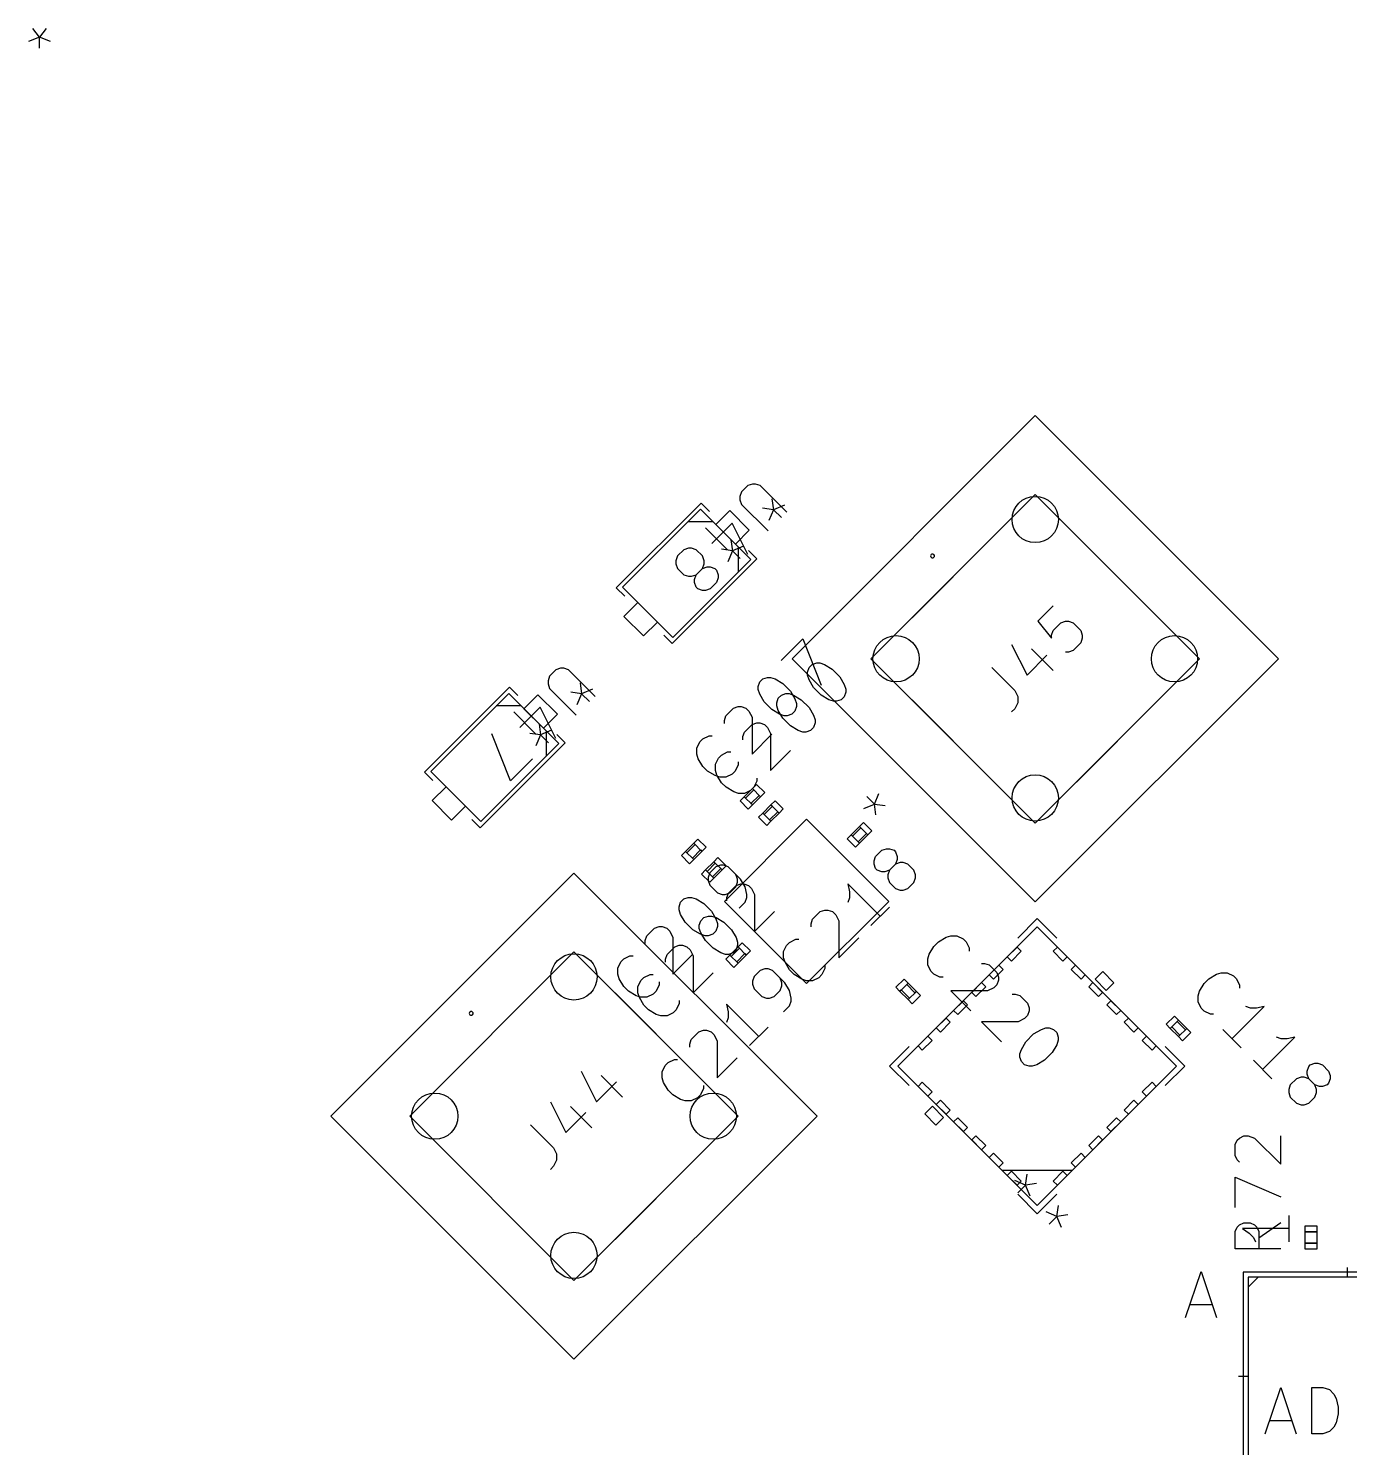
# Model space of a CAD drawing. Header units: millimetres. Extents: x -1 to 260, y -56 to 300.
# Drawn here: x 190.97 to 225.06, y 141.16 to 177.77 of the extents above; entities that cross this region are included whole.
import ezdxf

# ---------------------------------------------------------------- set-up
doc = ezdxf.new("R2010")
doc.units = ezdxf.units.MM
for name, color, linetype, true_color in [('Edge.Cuts', 254, 'CONTINUOUS', 0xd0d2cd), ('F.Fab', 9, 'CONTINUOUS', 0xafafaf), ('F.Silkscreen', 41, 'CONTINUOUS', 0xf2eda1)]:
    doc.layers.add(name, color=color, linetype=linetype, true_color=true_color)

msp = doc.modelspace()

# ---------------------------------------------------------------- linework, layer by layer
at = {"layer": 'Edge.Cuts'}
for centre in [(216.95, 165.102102), (213.357898, 161.51), (220.542102, 161.51), (216.95, 157.917898), (205.05, 153.302102), (201.457898, 149.71), (208.642102, 149.71), (205.05, 146.117898)]:
    msp.add_circle(centre, 0.5969, dxfattribs=at)
at = {"layer": 'F.Fab', "linetype": 'CONTINUOUS'}
for p, q in [((210.677963, 161.51), (216.95, 167.782037)), ((216.95, 167.782037), (223.222037, 161.51)), ((212.711602, 161.51), (216.95, 165.748398)), ((216.95, 165.748398), (221.188398, 161.51)), ((208.315291, 165.365617), (206.303714, 163.35404)), ((209.608448, 164.07246), (208.315291, 165.365617)), ((209.069633, 165.329696), (208.710423, 164.970486)), ((209.572527, 164.826802), (209.069633, 165.329696)), ((208.63858, 165.042328), (207.992002, 165.042328)), ((208.710423, 164.970486), (209.213317, 164.467592)), ((209.213317, 164.467592), (209.572527, 164.826802)), ((209.098386, 164.576625), (209.138584, 164.295244)), ((209.419965, 164.415836), (209.138584, 164.295244)), ((209.285159, 164.395749), (209.285159, 163.749171)), ((207.596871, 162.060883), (209.608448, 164.07246)), ((209.138584, 164.295244), (208.857202, 164.335441)), ((209.138584, 164.295244), (209.017992, 164.013863)), ((209.33957, 164.094257), (209.138584, 164.295244)), ((206.303714, 163.35404), (207.596871, 162.060883)), ((206.698845, 162.958908), (206.339635, 162.599698)), ((207.201739, 162.456014), (206.698845, 162.958908)), ((206.339635, 162.599698), (206.842529, 162.096804)), ((206.842529, 162.096804), (207.201739, 162.456014)), ((216.95, 155.237963), (210.677963, 161.51)), ((216.95, 157.271602), (212.711602, 161.51)), ((221.188398, 161.51), (216.95, 157.271602)), ((223.222037, 161.51), (216.95, 155.237963)), ((203.36465, 160.614976), (201.353073, 158.603399)), ((204.657807, 159.321819), (203.36465, 160.614976)), ((204.118992, 160.579055), (203.759782, 160.219845)), ((204.621886, 160.076161), (204.118992, 160.579055)), ((203.687939, 160.291687), (203.041361, 160.291687)), ((203.759782, 160.219845), (204.262676, 159.716951)), ((204.262676, 159.716951), (204.621886, 160.076161)), ((204.147745, 159.825984), (204.187943, 159.544603)), ((204.469324, 159.665195), (204.187943, 159.544603)), ((204.334518, 159.645108), (204.334518, 158.99853)), ((202.64623, 157.310242), (204.657807, 159.321819)), ((204.187943, 159.544603), (203.906561, 159.5848)), ((204.187943, 159.544603), (204.067351, 159.263222)), ((204.388929, 159.343616), (204.187943, 159.544603)), ((201.353073, 158.603399), (202.64623, 157.310242)), ((201.748204, 158.208267), (201.388994, 157.849057)), ((202.251098, 157.705373), (201.748204, 158.208267)), ((209.439177, 157.94925), (209.651309, 158.161382)), ((209.651309, 158.161382), (209.757375, 158.267448)), ((209.651309, 158.161382), (209.686664, 158.126027)), ((209.863441, 157.94925), (209.651309, 158.161382)), ((209.757375, 158.267448), (209.969507, 158.055316)), ((201.388994, 157.849057), (201.891888, 157.346163)), ((209.333111, 157.843184), (209.439177, 157.94925)), ((209.545243, 157.631052), (209.333111, 157.843184)), ((209.474532, 157.913895), (209.439177, 157.94925)), ((209.439177, 157.94925), (209.651309, 157.737118)), ((209.686664, 158.126027), (209.474532, 157.913895)), ((209.615954, 157.772473), (209.828086, 157.984605)), ((209.863441, 157.94925), (209.651309, 157.737118)), ((209.828086, 157.984605), (209.863441, 157.94925)), ((209.969507, 158.055316), (209.863441, 157.94925)), ((210.131565, 157.741638), (210.237631, 157.847704)), ((210.237631, 157.847704), (210.449763, 157.635572)), ((201.891888, 157.346163), (202.251098, 157.705373)), ((209.651309, 157.737118), (209.545243, 157.631052)), ((209.651309, 157.737118), (209.615954, 157.772473)), ((209.813367, 157.42344), (209.919433, 157.529506)), ((209.919433, 157.529506), (210.131565, 157.741638)), ((209.954788, 157.494151), (209.919433, 157.529506)), ((209.919433, 157.529506), (210.131565, 157.317374)), ((210.16692, 157.706283), (209.954788, 157.494151)), ((210.09621, 157.352729), (210.308342, 157.564861)), ((210.131565, 157.741638), (210.16692, 157.706283)), ((210.343697, 157.529506), (210.131565, 157.741638)), ((210.343697, 157.529506), (210.131565, 157.317374)), ((210.308342, 157.564861), (210.343697, 157.529506)), ((210.449763, 157.635572), (210.343697, 157.529506)), ((211.05, 157.37132), (208.92868, 155.25)), ((210.025499, 157.211308), (209.813367, 157.42344)), ((210.131565, 157.317374), (210.025499, 157.211308)), ((210.131565, 157.317374), (210.09621, 157.352729)), ((211.05, 157.37132), (213.17132, 155.25)), ((212.203474, 156.967209), (212.415606, 157.179341)), ((212.450961, 157.143986), (212.238829, 156.931854)), ((212.415606, 157.179341), (212.521672, 157.285407)), ((212.415606, 157.179341), (212.450961, 157.143986)), ((212.627738, 156.967209), (212.415606, 157.179341)), ((212.521672, 157.285407), (212.733804, 157.073275)), ((212.733804, 157.073275), (212.627738, 156.967209)), ((207.926686, 156.540878), (208.138818, 156.75301)), ((208.174173, 156.717655), (207.962041, 156.505523)), ((208.138818, 156.75301), (208.244884, 156.859076)), ((208.138818, 156.75301), (208.174173, 156.717655)), ((208.35095, 156.540878), (208.138818, 156.75301)), ((208.244884, 156.859076), (208.457016, 156.646944)), ((212.097408, 156.861143), (212.203474, 156.967209)), ((212.30954, 156.649011), (212.097408, 156.861143)), ((212.203474, 156.967209), (212.415606, 156.755077)), ((212.238829, 156.931854), (212.203474, 156.967209)), ((212.415606, 156.755077), (212.30954, 156.649011)), ((212.380251, 156.790432), (212.592383, 157.002564)), ((212.415606, 156.755077), (212.380251, 156.790432)), ((212.627738, 156.967209), (212.415606, 156.755077)), ((212.592383, 157.002564), (212.627738, 156.967209)), ((207.82062, 156.434812), (207.926686, 156.540878)), ((208.032752, 156.22268), (207.82062, 156.434812)), ((207.926686, 156.540878), (208.138818, 156.328746)), ((207.962041, 156.505523), (207.926686, 156.540878)), ((208.103463, 156.364101), (208.315595, 156.576233)), ((208.138818, 156.328746), (208.103463, 156.364101)), ((208.35095, 156.540878), (208.138818, 156.328746)), ((208.315595, 156.576233), (208.35095, 156.540878)), ((208.457016, 156.646944), (208.35095, 156.540878)), ((208.658562, 156.272753), (208.764628, 156.378819)), ((208.764628, 156.378819), (208.97676, 156.166687)), ((198.777963, 149.71), (205.05, 155.982037)), ((205.05, 155.982037), (211.322037, 149.71)), ((208.138818, 156.328746), (208.032752, 156.22268)), ((208.340364, 155.954555), (208.44643, 156.060621)), ((208.44643, 156.060621), (208.658562, 156.272753)), ((208.44643, 156.060621), (208.658562, 155.848489)), ((208.481785, 156.025266), (208.44643, 156.060621)), ((208.693917, 156.237398), (208.481785, 156.025266)), ((208.623207, 155.883844), (208.835339, 156.095976)), ((208.658562, 156.272753), (208.693917, 156.237398)), ((208.870694, 156.060621), (208.658562, 156.272753)), ((208.870694, 156.060621), (208.658562, 155.848489)), ((208.835339, 156.095976), (208.870694, 156.060621)), ((208.97676, 156.166687), (208.870694, 156.060621)), ((208.552496, 155.742423), (208.340364, 155.954555)), ((208.658562, 155.848489), (208.552496, 155.742423)), ((208.658562, 155.848489), (208.623207, 155.883844)), ((208.92868, 155.25), (211.05, 153.12868)), ((213.17132, 155.25), (211.05, 153.12868)), ((217, 154.592102), (213.407898, 151)), ((220.592102, 151), (217, 154.592102)), ((209.283293, 154.07916), (209.389359, 154.185226)), ((209.389359, 154.185226), (209.601491, 153.973094)), ((200.811602, 149.71), (205.05, 153.948398)), ((205.05, 153.948398), (209.288398, 149.71)), ((208.965095, 153.760962), (209.071161, 153.867028)), ((209.071161, 153.867028), (209.283293, 154.07916)), ((209.071161, 153.867028), (209.283293, 153.654896)), ((209.106516, 153.831673), (209.071161, 153.867028)), ((209.318648, 154.043805), (209.106516, 153.831673)), ((209.247938, 153.690251), (209.46007, 153.902383)), ((209.283293, 154.07916), (209.318648, 154.043805)), ((209.495425, 153.867028), (209.283293, 154.07916)), ((209.495425, 153.867028), (209.283293, 153.654896)), ((209.46007, 153.902383), (209.495425, 153.867028)), ((209.601491, 153.973094), (209.495425, 153.867028)), ((216.227698, 153.8198), (216.479145, 154.071248)), ((216.335461, 153.712037), (216.227698, 153.8198)), ((216.586908, 153.963485), (216.335461, 153.712037)), ((216.479145, 154.071248), (216.586908, 153.963485)), ((217.413092, 153.963485), (217.520855, 154.071248)), ((217.664539, 153.712037), (217.413092, 153.963485)), ((217.520855, 154.071248), (217.772302, 153.8198)), ((217.772302, 153.8198), (217.664539, 153.712037)), ((209.177227, 153.54883), (208.965095, 153.760962)), ((209.283293, 153.654896), (209.177227, 153.54883)), ((209.283293, 153.654896), (209.247938, 153.690251)), ((215.760725, 153.352827), (216.012172, 153.604274)), ((216.119935, 153.496511), (215.868488, 153.245064)), ((216.012172, 153.604274), (216.119935, 153.496511)), ((217.880065, 153.496511), (217.987828, 153.604274)), ((218.131512, 153.245064), (217.880065, 153.496511)), ((217.987828, 153.604274), (218.239275, 153.352827)), ((213.351802, 153.036066), (213.563934, 153.248198)), ((213.457868, 152.93), (213.351802, 153.036066)), ((213.67, 153.142132), (213.457868, 152.93)), ((213.563934, 153.248198), (213.67, 153.142132)), ((213.634645, 153.106777), (213.67, 153.142132)), ((213.846777, 152.894645), (213.634645, 153.106777)), ((213.67, 153.142132), (213.882132, 152.93)), ((215.311712, 152.903814), (215.563159, 153.155261)), ((215.670922, 153.047498), (215.419475, 152.796051)), ((215.563159, 153.155261), (215.670922, 153.047498)), ((215.868488, 153.245064), (215.760725, 153.352827)), ((218.239275, 153.352827), (218.131512, 153.245064)), ((218.329078, 153.047498), (218.436841, 153.155261)), ((218.580525, 152.796051), (218.329078, 153.047498)), ((218.436841, 153.155261), (218.688288, 152.903814)), ((213.457868, 152.93), (213.493223, 152.965355)), ((213.67, 152.717868), (213.457868, 152.93)), ((213.493223, 152.965355), (213.705355, 152.753223)), ((213.67, 152.717868), (213.882132, 152.93)), ((213.705355, 152.753223), (213.67, 152.717868)), ((213.776066, 152.611802), (213.67, 152.717868)), ((213.988198, 152.823934), (213.776066, 152.611802)), ((213.882132, 152.93), (213.846777, 152.894645)), ((213.882132, 152.93), (213.988198, 152.823934)), ((214.844739, 152.436841), (215.096186, 152.688288)), ((215.096186, 152.688288), (215.203949, 152.580525)), ((215.419475, 152.796051), (215.311712, 152.903814)), ((218.688288, 152.903814), (218.580525, 152.796051)), ((218.796051, 152.580525), (218.903814, 152.688288)), ((218.903814, 152.688288), (219.155261, 152.436841)), ((214.952502, 152.329078), (214.844739, 152.436841)), ((215.203949, 152.580525), (214.952502, 152.329078)), ((219.047498, 152.329078), (218.796051, 152.580525)), ((219.155261, 152.436841), (219.047498, 152.329078)), ((214.395726, 151.987828), (214.647173, 152.239275)), ((214.503489, 151.880065), (214.395726, 151.987828)), ((214.754936, 152.131512), (214.503489, 151.880065)), ((214.647173, 152.239275), (214.754936, 152.131512)), ((219.245064, 152.131512), (219.352827, 152.239275)), ((219.496511, 151.880065), (219.245064, 152.131512)), ((219.352827, 152.239275), (219.604274, 151.987828)), ((219.604274, 151.987828), (219.496511, 151.880065)), ((220.328073, 152.081247), (220.540205, 152.293379)), ((220.434139, 151.975181), (220.328073, 152.081247)), ((220.646271, 152.187313), (220.434139, 151.975181)), ((220.434139, 151.975181), (220.469494, 152.010536)), ((220.646271, 151.763049), (220.434139, 151.975181)), ((220.469494, 152.010536), (220.681626, 151.798404)), ((220.540205, 152.293379), (220.646271, 152.187313)), ((220.610916, 152.151958), (220.646271, 152.187313)), ((220.823048, 151.939826), (220.610916, 152.151958)), ((220.646271, 152.187313), (220.858403, 151.975181)), ((220.646271, 151.763049), (220.858403, 151.975181)), ((220.858403, 151.975181), (220.823048, 151.939826)), ((220.858403, 151.975181), (220.964469, 151.869115)), ((213.928752, 151.520855), (214.1802, 151.772302)), ((214.287963, 151.664539), (214.036515, 151.413092)), ((214.1802, 151.772302), (214.287963, 151.664539)), ((219.712037, 151.664539), (219.8198, 151.772302)), ((219.963485, 151.413092), (219.712037, 151.664539)), ((219.8198, 151.772302), (220.071248, 151.520855)), ((220.681626, 151.798404), (220.646271, 151.763049)), ((220.752337, 151.656983), (220.646271, 151.763049)), ((220.964469, 151.869115), (220.752337, 151.656983)), ((214.036515, 151.413092), (213.928752, 151.520855)), ((220.071248, 151.520855), (219.963485, 151.413092)), ((213.407898, 151), (217, 147.407898)), ((217, 147.407898), (220.592102, 151)), ((213.928752, 150.479145), (214.036515, 150.586908)), ((214.1802, 150.227698), (213.928752, 150.479145)), ((214.036515, 150.586908), (214.287963, 150.335461)), ((219.712037, 150.335461), (219.963485, 150.586908)), ((220.071248, 150.479145), (219.8198, 150.227698)), ((219.963485, 150.586908), (220.071248, 150.479145)), ((214.287963, 150.335461), (214.1802, 150.227698)), ((214.395726, 150.012172), (214.503489, 150.119935)), ((214.503489, 150.119935), (214.754936, 149.868488)), ((219.245064, 149.868488), (219.496511, 150.119935)), ((219.496511, 150.119935), (219.604274, 150.012172)), ((219.8198, 150.227698), (219.712037, 150.335461)), ((214.647173, 149.760725), (214.395726, 150.012172)), ((214.754936, 149.868488), (214.647173, 149.760725)), ((219.352827, 149.760725), (219.245064, 149.868488)), ((219.604274, 150.012172), (219.352827, 149.760725)), ((205.05, 143.437963), (198.777963, 149.71)), ((205.05, 145.471602), (200.811602, 149.71)), ((209.288398, 149.71), (205.05, 145.471602)), ((211.322037, 149.71), (205.05, 143.437963)), ((214.844739, 149.563159), (214.952502, 149.670922)), ((215.096186, 149.311712), (214.844739, 149.563159)), ((214.952502, 149.670922), (215.203949, 149.419475)), ((215.203949, 149.419475), (215.096186, 149.311712)), ((218.796051, 149.419475), (219.047498, 149.670922)), ((218.903814, 149.311712), (218.796051, 149.419475)), ((219.155261, 149.563159), (218.903814, 149.311712)), ((219.047498, 149.670922), (219.155261, 149.563159)), ((215.311712, 149.096186), (215.419475, 149.203949)), ((215.563159, 148.844739), (215.311712, 149.096186)), ((215.419475, 149.203949), (215.670922, 148.952502)), ((218.329078, 148.952502), (218.580525, 149.203949)), ((218.688288, 149.096186), (218.436841, 148.844739)), ((218.580525, 149.203949), (218.688288, 149.096186)), ((215.670922, 148.952502), (215.563159, 148.844739)), ((215.760725, 148.647173), (215.868488, 148.754936)), ((216.012172, 148.395726), (215.760725, 148.647173)), ((215.868488, 148.754936), (216.119935, 148.503489)), ((217.880065, 148.503489), (218.131512, 148.754936)), ((218.239275, 148.647173), (217.987828, 148.395726)), ((218.131512, 148.754936), (218.239275, 148.647173)), ((218.436841, 148.844739), (218.329078, 148.952502)), ((216.119935, 148.503489), (216.012172, 148.395726)), ((217.898026, 148.305923), (216.101974, 148.305923)), ((216.227698, 148.1802), (216.335461, 148.287963)), ((216.335461, 148.287963), (216.586908, 148.036515)), ((217.413092, 148.036515), (217.664539, 148.287963)), ((217.664539, 148.287963), (217.772302, 148.1802)), ((217.987828, 148.395726), (217.880065, 148.503489)), ((216.479145, 147.928752), (216.227698, 148.1802)), ((216.701929, 147.931643), (216.420548, 148.052235)), ((216.586908, 148.036515), (216.479145, 147.928752)), ((216.500942, 147.730657), (216.701929, 147.931643)), ((216.701929, 147.931643), (216.742126, 148.213025)), ((216.98331, 147.971841), (216.701929, 147.931643)), ((216.822521, 147.650262), (216.701929, 147.931643)), ((217.520855, 147.928752), (217.413092, 148.036515)), ((217.772302, 148.1802), (217.520855, 147.928752)), ((223.487738, 147.150692), (223.487738, 146.468521)), ((223.915, 146.73), (223.915, 146.88)), ((223.915, 146.88), (224.215, 146.88)), ((224.215, 146.88), (224.215, 146.73)), ((223.487738, 146.809607), (222.293938, 146.809607)), ((222.293938, 146.809607), (222.464481, 146.695911)), ((222.464481, 146.695911), (222.578176, 146.582216)), ((222.578176, 146.582216), (222.635024, 146.468521)), ((224.215, 146.73), (223.915, 146.73)), ((223.915, 146.28), (223.915, 146.43)), ((223.915, 146.43), (224.215, 146.43)), ((224.215, 146.28), (223.915, 146.28)), ((224.215, 146.43), (224.215, 146.28)), ((220.829826, 144.512261), (221.227759, 145.706061)), ((221.227759, 145.706061), (221.625692, 144.512261)), ((222.444, 145.556), (222.444, 138.444)), ((222.698, 145.556), (222.444, 145.302)), ((229.556, 145.556), (222.444, 145.556)), ((220.943521, 144.853347), (221.511997, 144.853347))]:
    msp.add_line(p, q, dxfattribs=at)
at = {"layer": 'F.Fab'}
for centre in [(216.95, 165.102102), (213.357898, 161.51), (220.542102, 161.51), (216.95, 157.917898), (205.05, 153.302102), (201.457898, 149.71), (208.642102, 149.71), (205.05, 146.117898)]:
    msp.add_circle(centre, 0.5969, dxfattribs=at)
at = {"layer": 'F.Silkscreen', "linetype": 'CONTINUOUS'}
for p, q in [((191.258288, 177.543376), (191.087745, 177.770767)), ((191.42883, 177.770767), (191.258288, 177.543376)), ((191.258288, 177.543376), (190.974049, 177.429681)), ((191.258288, 177.259138), (191.258288, 177.543376)), ((191.542526, 177.429681), (191.258288, 177.543376)), ((209.533829, 165.976348), (209.372423, 165.814943)), ((209.654882, 166.0167), (209.533829, 165.976348)), ((209.735585, 166.0167), (209.654882, 166.0167)), ((209.856639, 165.976348), (209.735585, 166.0167)), ((210.542611, 165.290377), (209.856639, 165.976348)), ((208.333252, 165.527262), (206.142069, 163.336079)), ((208.548778, 165.311736), (208.333252, 165.527262)), ((209.372423, 165.814943), (209.332072, 165.693889)), ((209.332072, 165.693889), (209.332072, 165.613187)), ((209.332072, 165.613187), (209.372423, 165.492133)), ((209.372423, 165.492133), (210.058395, 164.806161)), ((210.158056, 165.636295), (210.198254, 165.354914)), ((210.198254, 165.354914), (209.916872, 165.395111)), ((210.198254, 165.354914), (210.077662, 165.073533)), ((210.479635, 165.475506), (210.198254, 165.354914)), ((210.39924, 165.153927), (210.198254, 165.354914)), ((209.009262, 164.321946), (208.444344, 164.886864)), ((209.130316, 165.007918), (208.605749, 164.483351)), ((209.533829, 164.200892), (209.130316, 165.007918)), ((213.770141, 162.568539), (215.891461, 164.689859)), ((218.008539, 164.689859), (220.129859, 162.568539)), ((207.57891, 161.899238), (209.770093, 164.090421)), ((207.718021, 164.160541), (207.677669, 164.039487)), ((207.677669, 164.039487), (207.677669, 163.958784)), ((207.879426, 164.321946), (207.718021, 164.160541)), ((208.00048, 164.362297), (207.879426, 164.321946)), ((208.081182, 164.362297), (208.00048, 164.362297)), ((208.202236, 164.321946), (208.081182, 164.362297)), ((208.363641, 164.160541), (208.202236, 164.321946)), ((208.403993, 164.039487), (208.363641, 164.160541)), ((208.403993, 163.958784), (208.403993, 164.039487)), ((209.770093, 164.090421), (209.554567, 164.305947)), ((207.677669, 163.958784), (207.718021, 163.83773)), ((207.718021, 163.83773), (207.879426, 163.676325)), ((207.879426, 163.676325), (208.00048, 163.635974)), ((208.081182, 163.635974), (208.202236, 163.676325)), ((208.161885, 163.555271), (208.202236, 163.676325)), ((208.202236, 163.676325), (208.363641, 163.83773)), ((208.363641, 163.83773), (208.403993, 163.958784)), ((208.363641, 163.83773), (208.484695, 163.878082)), ((208.484695, 163.878082), (208.565398, 163.878082)), ((208.565398, 163.878082), (208.686452, 163.83773)), ((208.686452, 163.83773), (208.726803, 163.797379)), ((208.726803, 163.797379), (208.767154, 163.676325)), ((208.767154, 163.676325), (208.767154, 163.595623)), ((206.142069, 163.336079), (206.357595, 163.120553)), ((208.00048, 163.635974), (208.081182, 163.635974)), ((208.161885, 163.474569), (208.161885, 163.555271)), ((208.202236, 163.353515), (208.161885, 163.474569)), ((208.242587, 163.313164), (208.202236, 163.353515)), ((208.363641, 163.272812), (208.242587, 163.313164)), ((208.565398, 163.313164), (208.444344, 163.272812)), ((208.726803, 163.474569), (208.565398, 163.313164)), ((208.767154, 163.595623), (208.726803, 163.474569)), ((208.444344, 163.272812), (208.363641, 163.272812)), ((217.410661, 162.871662), (217.014504, 162.475505)), ((217.014504, 162.475505), (217.371046, 162.039731)), ((217.371046, 162.118963), (217.410661, 162.23781)), ((217.410661, 162.23781), (217.60874, 162.435889)), ((217.60874, 162.435889), (217.727587, 162.475505)), ((217.727587, 162.475505), (217.806819, 162.475505)), ((217.806819, 162.475505), (217.925666, 162.435889)), ((217.925666, 162.435889), (218.123745, 162.23781)), ((218.123745, 162.23781), (218.163361, 162.118963)), ((207.363384, 162.114764), (207.57891, 161.899238)), ((210.394994, 161.465321), (210.949615, 162.019942)), ((210.949615, 162.019942), (211.425004, 160.831469)), ((216.341036, 161.881268), (216.737193, 161.088953)), ((217.371046, 162.039731), (217.371046, 162.118963)), ((218.123745, 161.920884), (217.925666, 161.722805)), ((218.163361, 162.039731), (218.123745, 161.920884)), ((218.163361, 162.118963), (218.163361, 162.039731)), ((216.737193, 161.088953), (217.252198, 161.603958)), ((216.856041, 161.762421), (217.410661, 161.2078)), ((217.806819, 161.68319), (217.727587, 161.68319)), ((217.925666, 161.722805), (217.806819, 161.68319)), ((204.583188, 161.225709), (204.421782, 161.064304)), ((204.704241, 161.266061), (204.583188, 161.225709)), ((204.784944, 161.266061), (204.704241, 161.266061)), ((204.905998, 161.225709), (204.784944, 161.266061)), ((205.59197, 160.539738), (204.905998, 161.225709)), ((211.073329, 161.164424), (211.112944, 161.283272)), ((211.073329, 161.085193), (211.073329, 161.164424)), ((211.112944, 161.283272), (211.192176, 161.362503)), ((211.192176, 161.362503), (211.311023, 161.402119)), ((211.311023, 161.402119), (211.390255, 161.402119)), ((211.390255, 161.402119), (211.509102, 161.362503)), ((211.509102, 161.362503), (211.707181, 161.243656)), ((211.707181, 161.243656), (211.90526, 161.045577)), ((215.826031, 161.287032), (216.420268, 160.692796)), ((203.382611, 160.776621), (201.191428, 158.585438)), ((203.598137, 160.561095), (203.382611, 160.776621)), ((204.421782, 161.064304), (204.381431, 160.94325)), ((204.381431, 160.94325), (204.381431, 160.862548)), ((204.381431, 160.862548), (204.421782, 160.741494)), ((204.421782, 160.741494), (205.107754, 160.055522)), ((205.207415, 160.885654), (205.247613, 160.604273)), ((205.528994, 160.724865), (205.247613, 160.604273)), ((209.800757, 160.791853), (209.840373, 160.9107)), ((209.800757, 160.712622), (209.800757, 160.791853)), ((209.840373, 160.9107), (209.919605, 160.989932)), ((209.919605, 160.989932), (210.038452, 161.029548)), ((210.038452, 161.029548), (210.117684, 161.029548)), ((210.117684, 161.029548), (210.236531, 160.989932)), ((210.236531, 160.989932), (210.43461, 160.871085)), ((210.43461, 160.871085), (210.632688, 160.673006)), ((211.112944, 160.966346), (211.073329, 161.085193)), ((211.231792, 160.768267), (211.112944, 160.966346)), ((211.429871, 160.570188), (211.231792, 160.768267)), ((211.90526, 161.045577), (212.024107, 160.847498)), ((212.024107, 160.847498), (212.063723, 160.728651)), ((212.063723, 160.728651), (212.063723, 160.64942)), ((205.247613, 160.604273), (204.966231, 160.64447)), ((205.247613, 160.604273), (205.127021, 160.322892)), ((205.448599, 160.403286), (205.247613, 160.604273)), ((209.840373, 160.593774), (209.800757, 160.712622)), ((209.95922, 160.395696), (209.840373, 160.593774)), ((210.157299, 160.197617), (209.95922, 160.395696)), ((210.281013, 160.372109), (210.320629, 160.490956)), ((210.281013, 160.292878), (210.281013, 160.372109)), ((210.320629, 160.490956), (210.399861, 160.570188)), ((210.399861, 160.570188), (210.518708, 160.609804)), ((210.518708, 160.609804), (210.59794, 160.609804)), ((210.59794, 160.609804), (210.716787, 160.570188)), ((210.632688, 160.673006), (210.751536, 160.474927)), ((210.716787, 160.570188), (210.914866, 160.451341)), ((210.751536, 160.474927), (210.791151, 160.35608)), ((210.791151, 160.35608), (210.791151, 160.276848)), ((210.914866, 160.451341), (211.112944, 160.253262)), ((211.627949, 160.451341), (211.429871, 160.570188)), ((211.746797, 160.411725), (211.627949, 160.451341)), ((211.826028, 160.411725), (211.746797, 160.411725)), ((211.944875, 160.451341), (211.826028, 160.411725)), ((212.024107, 160.530572), (211.944875, 160.451341)), ((212.063723, 160.64942), (212.024107, 160.530572)), ((213.770141, 160.451461), (215.88934, 158.328019)), ((216.420268, 160.692796), (216.499499, 160.534333)), ((216.499499, 160.37587), (216.420268, 160.217407)), ((216.499499, 160.534333), (216.499499, 160.37587)), ((218.01066, 158.328019), (220.129859, 160.451461)), ((204.058621, 159.571307), (203.493703, 160.136225)), ((204.179675, 160.257279), (203.655108, 159.732712)), ((204.583188, 159.450253), (204.179675, 160.257279)), ((208.929211, 159.920306), (208.968826, 160.039154)), ((208.968826, 160.039154), (209.166905, 160.237232)), ((209.166905, 160.237232), (209.285752, 160.276848)), ((209.285752, 160.276848), (209.364984, 160.276848)), ((209.364984, 160.276848), (209.483831, 160.237232)), ((209.483831, 160.237232), (209.563063, 160.158001)), ((209.563063, 160.158001), (209.642294, 159.999538)), ((209.642294, 159.999538), (209.642294, 159.04876)), ((210.355378, 160.07877), (210.157299, 160.197617)), ((210.320629, 160.17403), (210.281013, 160.292878)), ((210.439476, 159.975952), (210.320629, 160.17403)), ((210.474225, 160.039154), (210.355378, 160.07877)), ((210.553457, 160.039154), (210.474225, 160.039154)), ((210.672304, 160.07877), (210.553457, 160.039154)), ((210.751536, 160.158001), (210.672304, 160.07877)), ((210.791151, 160.276848), (210.751536, 160.158001)), ((211.112944, 160.253262), (211.231792, 160.055183)), ((211.231792, 160.055183), (211.271407, 159.936336)), ((216.420268, 160.217407), (216.341036, 160.138175)), ((208.929211, 159.841075), (208.929211, 159.920306)), ((209.449082, 159.61941), (209.647161, 159.817488)), ((209.647161, 159.817488), (209.766008, 159.857104)), ((209.766008, 159.857104), (209.84524, 159.857104)), ((209.84524, 159.857104), (209.964087, 159.817488)), ((209.964087, 159.817488), (210.043319, 159.738257)), ((210.043319, 159.738257), (210.12255, 159.579794)), ((210.637555, 159.777873), (210.439476, 159.975952)), ((210.835634, 159.659026), (210.637555, 159.777873)), ((210.954481, 159.61941), (210.835634, 159.659026)), ((211.15256, 159.659026), (211.033713, 159.61941)), ((211.231792, 159.738257), (211.15256, 159.659026)), ((211.271407, 159.857104), (211.231792, 159.738257)), ((211.271407, 159.936336), (211.271407, 159.857104)), ((202.628269, 157.148597), (204.819452, 159.33978)), ((203.413, 158.360768), (202.928785, 159.571307)), ((204.819452, 159.33978), (204.603926, 159.555306)), ((208.216127, 159.207223), (208.295359, 159.365686)), ((208.295359, 159.365686), (208.37459, 159.444917)), ((208.37459, 159.444917), (208.533053, 159.524149)), ((208.533053, 159.524149), (208.612285, 159.524149)), ((209.409467, 159.500562), (209.449082, 159.61941)), ((209.409467, 159.421331), (209.409467, 159.500562)), ((209.642294, 159.04876), (210.157299, 159.563765)), ((210.12255, 159.579794), (210.12255, 158.629016)), ((211.033713, 159.61941), (210.954481, 159.61941)), ((203.977918, 158.925686), (203.413, 158.360768)), ((208.216127, 159.04876), (208.216127, 159.207223)), ((208.255743, 158.929912), (208.216127, 159.04876)), ((208.37459, 158.731834), (208.255743, 158.929912)), ((208.696383, 158.787479), (208.775615, 158.945942)), ((208.775615, 158.945942), (208.854846, 159.025173)), ((208.854846, 159.025173), (209.013309, 159.104405)), ((209.013309, 159.104405), (209.092541, 159.104405)), ((210.12255, 158.629016), (210.637555, 159.144021)), ((201.191428, 158.585438), (201.406954, 158.369912)), ((208.493437, 158.612986), (208.37459, 158.731834)), ((208.691516, 158.494139), (208.493437, 158.612986)), ((208.696383, 158.629016), (208.696383, 158.787479)), ((208.735999, 158.510168), (208.696383, 158.629016)), ((209.127289, 158.533755), (208.968826, 158.454523)), ((209.206521, 158.612986), (209.127289, 158.533755)), ((209.285752, 158.771449), (209.206521, 158.612986)), ((209.285752, 158.850681), (209.285752, 158.771449)), ((208.810363, 158.454523), (208.691516, 158.494139)), ((208.854846, 158.31209), (208.735999, 158.510168)), ((208.968826, 158.454523), (208.810363, 158.454523)), ((208.973693, 158.193242), (208.854846, 158.31209)), ((209.171772, 158.074395), (208.973693, 158.193242)), ((209.686777, 158.193242), (209.607545, 158.114011)), ((209.766008, 158.351705), (209.686777, 158.193242)), ((209.766008, 158.430937), (209.766008, 158.351705)), ((209.290619, 158.034779), (209.171772, 158.074395)), ((209.449082, 158.034779), (209.290619, 158.034779)), ((209.607545, 158.114011), (209.449082, 158.034779)), ((212.602291, 157.957244), (212.799002, 157.760533)), ((212.799002, 157.760533), (212.917028, 158.035928)), ((212.523607, 157.642507), (212.799002, 157.760533)), ((212.838344, 157.485139), (212.799002, 157.760533)), ((212.799002, 157.760533), (213.074396, 157.721191)), ((202.412743, 157.364123), (202.628269, 157.148597)), ((212.791324, 156.293311), (212.83094, 156.412158)), ((212.83094, 156.412158), (212.989403, 156.570621)), ((212.989403, 156.570621), (213.10825, 156.610237)), ((213.10825, 156.610237), (213.187482, 156.610237)), ((213.187482, 156.610237), (213.306329, 156.570621)), ((213.306329, 156.570621), (213.345945, 156.531005)), ((213.345945, 156.531005), (213.385561, 156.412158)), ((213.385561, 156.332926), (213.345945, 156.214079)), ((213.385561, 156.412158), (213.385561, 156.332926)), ((208.55415, 155.985827), (208.514534, 155.86698)), ((208.712613, 156.14429), (208.55415, 155.985827)), ((208.83146, 156.183906), (208.712613, 156.14429)), ((208.910692, 156.183906), (208.83146, 156.183906)), ((209.029539, 156.14429), (208.910692, 156.183906)), ((209.346465, 155.827364), (209.029539, 156.14429)), ((212.791324, 156.214079), (212.791324, 156.293311)), ((212.83094, 156.095232), (212.791324, 156.214079)), ((212.870556, 156.055616), (212.83094, 156.095232)), ((212.989403, 156.016), (212.870556, 156.055616)), ((213.068635, 156.016), (212.989403, 156.016)), ((213.187482, 156.055616), (213.068635, 156.016)), ((213.187482, 156.055616), (213.147866, 155.936769)), ((213.345945, 156.214079), (213.187482, 156.055616)), ((213.464792, 156.253695), (213.345945, 156.214079)), ((213.544024, 156.253695), (213.464792, 156.253695)), ((213.662871, 156.214079), (213.544024, 156.253695)), ((213.821334, 156.055616), (213.662871, 156.214079)), ((213.86095, 155.936769), (213.821334, 156.055616)), ((208.514534, 155.86698), (208.514534, 155.787748)), ((208.514534, 155.787748), (208.55415, 155.668901)), ((208.55415, 155.668901), (208.752229, 155.470822)), ((209.034278, 155.465954), (209.232357, 155.664033)), ((209.069155, 155.470822), (209.227618, 155.629285)), ((209.267234, 155.827364), (209.227618, 155.946211)), ((209.227618, 155.629285), (209.267234, 155.748132)), ((209.232357, 155.664033), (209.351204, 155.703649)), ((209.267234, 155.748132), (209.267234, 155.827364)), ((209.465312, 155.629285), (209.346465, 155.827364)), ((209.351204, 155.703649), (209.430436, 155.703649)), ((209.430436, 155.703649), (209.549283, 155.664033)), ((209.504928, 155.431206), (209.465312, 155.629285)), ((209.549283, 155.664033), (209.628515, 155.584801)), ((212.949787, 154.867143), (212.117856, 155.699074)), ((212.117856, 155.699074), (212.157472, 155.500995)), ((213.147866, 155.936769), (213.147866, 155.857537)), ((213.147866, 155.857537), (213.187482, 155.73869)), ((213.187482, 155.73869), (213.345945, 155.580227)), ((213.662871, 155.580227), (213.821334, 155.73869)), ((213.821334, 155.73869), (213.86095, 155.857537)), ((213.86095, 155.857537), (213.86095, 155.936769)), ((207.761835, 155.11428), (207.80145, 155.233127)), ((207.80145, 155.233127), (207.880682, 155.312359)), ((207.880682, 155.312359), (207.999529, 155.351975)), ((207.999529, 155.351975), (208.078761, 155.351975)), ((208.078761, 155.351975), (208.197608, 155.312359)), ((208.197608, 155.312359), (208.395687, 155.193512)), ((208.752229, 155.470822), (208.871076, 155.431206)), ((208.871076, 155.431206), (208.950308, 155.431206)), ((208.950308, 155.431206), (209.069155, 155.470822)), ((208.994662, 155.347107), (209.034278, 155.465954)), ((208.994662, 155.267875), (208.994662, 155.347107)), ((209.306849, 155.074665), (209.465312, 155.233128)), ((209.465312, 155.233128), (209.504928, 155.351975)), ((209.504928, 155.351975), (209.504928, 155.431206)), ((209.628515, 155.584801), (209.707746, 155.426338)), ((209.707746, 155.426338), (209.707746, 154.47556)), ((212.157472, 155.342532), (212.117856, 155.223685)), ((212.157472, 155.500995), (212.157472, 155.342532)), ((213.345945, 155.580227), (213.464792, 155.540611)), ((213.464792, 155.540611), (213.544024, 155.540611)), ((213.544024, 155.540611), (213.662871, 155.580227)), ((207.761835, 155.035049), (207.761835, 155.11428)), ((207.80145, 154.916201), (207.761835, 155.035049)), ((207.920298, 154.718123), (207.80145, 154.916201)), ((208.395687, 155.193512), (208.593766, 154.995433)), ((208.400426, 154.832102), (208.519273, 154.871718)), ((208.519273, 154.871718), (208.598505, 154.871718)), ((208.593766, 154.995433), (208.712613, 154.797354)), ((208.598505, 154.871718), (208.717352, 154.832102)), ((209.707746, 154.47556), (210.222751, 154.990565)), ((211.206694, 154.787912), (211.404772, 154.98599)), ((211.404772, 154.98599), (211.52362, 155.025606)), ((211.52362, 155.025606), (211.602851, 155.025606)), ((211.602851, 155.025606), (211.721699, 154.98599)), ((211.721699, 154.98599), (211.80093, 154.906759)), ((211.80093, 154.906759), (211.880162, 154.748296)), ((213.187482, 155.104838), (212.712093, 154.629449)), ((206.929904, 154.361581), (207.127982, 154.559659)), ((207.127982, 154.559659), (207.24683, 154.599275)), ((207.24683, 154.599275), (207.326061, 154.599275)), ((207.326061, 154.599275), (207.444909, 154.559659)), ((207.444909, 154.559659), (207.52414, 154.480428)), ((208.118377, 154.520044), (207.920298, 154.718123)), ((208.316455, 154.401197), (208.118377, 154.520044)), ((208.281579, 154.634023), (208.321194, 154.75287)), ((208.281579, 154.554792), (208.281579, 154.634023)), ((208.321194, 154.435944), (208.281579, 154.554792)), ((208.321194, 154.75287), (208.400426, 154.832102)), ((208.712613, 154.797354), (208.752229, 154.678507)), ((208.752229, 154.599275), (208.712613, 154.480428)), ((208.717352, 154.832102), (208.915431, 154.713255)), ((208.752229, 154.678507), (208.752229, 154.599275)), ((208.915431, 154.713255), (209.11351, 154.515176)), ((209.11351, 154.515176), (209.232357, 154.317097)), ((211.167078, 154.669064), (211.206694, 154.787912)), ((211.167078, 154.589833), (211.167078, 154.669064)), ((211.880162, 154.748296), (211.880162, 153.797518)), ((217, 154.807629), (216.497106, 154.304734)), ((217.502894, 154.304734), (217, 154.807629)), ((206.890288, 154.242733), (206.929904, 154.361581)), ((206.890288, 154.163502), (206.890288, 154.242733)), ((207.52414, 154.480428), (207.603372, 154.321965)), ((207.603372, 154.321965), (207.603372, 153.371187)), ((208.435303, 154.361581), (208.316455, 154.401197)), ((208.440042, 154.237866), (208.321194, 154.435944)), ((208.514534, 154.361581), (208.435303, 154.361581)), ((208.638121, 154.039787), (208.440042, 154.237866)), ((208.633381, 154.401197), (208.514534, 154.361581)), ((208.712613, 154.480428), (208.633381, 154.401197)), ((209.232357, 154.317097), (209.271973, 154.19825)), ((209.271973, 154.19825), (209.271973, 154.119018)), ((210.533226, 154.114444), (210.612457, 154.193675)), ((210.612457, 154.193675), (210.77092, 154.272907)), ((210.77092, 154.272907), (210.850152, 154.272907)), ((211.880162, 153.797518), (212.395166, 154.312523)), ((214.333736, 154.087873), (214.452584, 154.20672)), ((214.452584, 154.20672), (214.650662, 154.325567)), ((214.650662, 154.325567), (214.76951, 154.365183)), ((214.76951, 154.365183), (214.927973, 154.365183)), ((214.927973, 154.365183), (215.086436, 154.285951)), ((215.086436, 154.285951), (215.165667, 154.20672)), ((215.165667, 154.20672), (215.244899, 154.048257)), ((206.256436, 153.688113), (206.335667, 153.767344)), ((206.335667, 153.767344), (206.49413, 153.846576)), ((206.49413, 153.846576), (206.573362, 153.846576)), ((207.410032, 153.762476), (207.449648, 153.881324)), ((207.449648, 153.881324), (207.647726, 154.079402)), ((207.603372, 153.371187), (208.118376, 153.886192)), ((207.647726, 154.079402), (207.766574, 154.119018)), ((207.766574, 154.119018), (207.845805, 154.119018)), ((207.845805, 154.119018), (207.964653, 154.079402)), ((207.964653, 154.079402), (208.043884, 154.000171)), ((208.043884, 154.000171), (208.123116, 153.841708)), ((208.123116, 153.841708), (208.123116, 152.89093)), ((208.836199, 153.92094), (208.638121, 154.039787)), ((208.955047, 153.881324), (208.836199, 153.92094)), ((209.034278, 153.881324), (208.955047, 153.881324)), ((209.153125, 153.92094), (209.034278, 153.881324)), ((209.232357, 154.000171), (209.153125, 153.92094)), ((209.271973, 154.119018), (209.232357, 154.000171)), ((210.453994, 153.955981), (210.533226, 154.114444)), ((210.453994, 153.797518), (210.453994, 153.955981)), ((210.49361, 153.67867), (210.453994, 153.797518)), ((214.175273, 153.770947), (214.214889, 153.889794)), ((214.175273, 153.612484), (214.175273, 153.770947)), ((214.214889, 153.889794), (214.333736, 154.087873)), ((215.244899, 154.048257), (215.244899, 153.969025)), ((206.177204, 153.52965), (206.256436, 153.688113)), ((206.177204, 153.371187), (206.177204, 153.52965)), ((207.410032, 153.683245), (207.410032, 153.762476)), ((208.123116, 152.89093), (208.63812, 153.405935)), ((209.85709, 153.47044), (209.698627, 153.311977)), ((209.975937, 153.510056), (209.85709, 153.47044)), ((210.055169, 153.510056), (209.975937, 153.510056)), ((210.174016, 153.47044), (210.055169, 153.510056)), ((210.490942, 153.153514), (210.174016, 153.47044)), ((210.612457, 153.480592), (210.49361, 153.67867)), ((210.731305, 153.361744), (210.612457, 153.480592)), ((211.52362, 153.520207), (211.444388, 153.361744)), ((211.52362, 153.599439), (211.52362, 153.520207)), ((214.254505, 153.454021), (214.175273, 153.612484)), ((214.333736, 153.374789), (214.254505, 153.454021)), ((215.561825, 153.652099), (215.641056, 153.652099)), ((215.641056, 153.652099), (215.759904, 153.612484)), ((215.759904, 153.612484), (215.957982, 153.414405)), ((215.957982, 153.414405), (215.997598, 153.295558)), ((218.494399, 153.241387), (218.691965, 153.438953)), ((218.691965, 153.438953), (218.979333, 153.151585)), ((221.626933, 153.370746), (221.745781, 153.410362)), ((221.745781, 153.410362), (221.904244, 153.410362)), ((221.904244, 153.410362), (222.062707, 153.33113)), ((206.21682, 153.252339), (206.177204, 153.371187)), ((206.335667, 153.054261), (206.21682, 153.252339)), ((206.454515, 152.935413), (206.335667, 153.054261)), ((206.696948, 153.049393), (206.77618, 153.207856)), ((206.696948, 152.89093), (206.696948, 153.049393)), ((206.77618, 153.207856), (206.855411, 153.287087)), ((206.855411, 153.287087), (207.013874, 153.366319)), ((207.013874, 153.366319), (207.093106, 153.366319)), ((207.24683, 153.093876), (207.167598, 152.935413)), ((207.24683, 153.173108), (207.24683, 153.093876)), ((209.698627, 153.311977), (209.659011, 153.19313)), ((209.659011, 153.19313), (209.659011, 153.113898)), ((209.659011, 153.113898), (209.698627, 152.995051)), ((210.411711, 153.153514), (210.372095, 153.272361)), ((210.372095, 152.955435), (210.411711, 153.074282)), ((210.411711, 153.074282), (210.411711, 153.153514)), ((210.609789, 152.955435), (210.490942, 153.153514)), ((210.929383, 153.242897), (210.731305, 153.361744)), ((211.048231, 153.203281), (210.929383, 153.242897)), ((211.206694, 153.203281), (211.048231, 153.203281)), ((211.365157, 153.282513), (211.206694, 153.203281)), ((211.444388, 153.361744), (211.365157, 153.282513)), ((214.492199, 153.295558), (214.333736, 153.374789)), ((214.571431, 153.295558), (214.492199, 153.295558)), ((215.957982, 153.097479), (215.878751, 153.018247)), ((215.997598, 153.216326), (215.957982, 153.097479)), ((215.997598, 153.295558), (215.997598, 153.216326)), ((218.781768, 152.954019), (218.494399, 153.241387)), ((218.979333, 153.151585), (218.781768, 152.954019)), ((221.19116, 152.934973), (221.310007, 153.133052)), ((221.310007, 153.133052), (221.428855, 153.251899)), ((221.428855, 153.251899), (221.626933, 153.370746)), ((222.062707, 153.33113), (222.141938, 153.251899)), ((222.141938, 153.251899), (222.22117, 153.093436)), ((222.22117, 153.093436), (222.22117, 153.014204)), ((201.870141, 150.768539), (203.991461, 152.889859)), ((206.108539, 152.889859), (208.229859, 150.768539)), ((206.652593, 152.816566), (206.454515, 152.935413)), ((206.771441, 152.77695), (206.652593, 152.816566)), ((206.736564, 152.772082), (206.696948, 152.89093)), ((206.855411, 152.574004), (206.736564, 152.772082)), ((206.929904, 152.77695), (206.771441, 152.77695)), ((207.088367, 152.856182), (206.929904, 152.77695)), ((207.167598, 152.935413), (207.088367, 152.856182)), ((207.766574, 152.692851), (207.766574, 152.613619)), ((209.698627, 152.995051), (209.896706, 152.796972)), ((209.896706, 152.796972), (210.015553, 152.757356)), ((210.015553, 152.757356), (210.094785, 152.757356)), ((210.094785, 152.757356), (210.213632, 152.796972)), ((210.213632, 152.796972), (210.372095, 152.955435)), ((210.649405, 152.757356), (210.609789, 152.955435)), ((210.609789, 152.559278), (210.649405, 152.678125)), ((210.649405, 152.678125), (210.649405, 152.757356)), ((215.720288, 152.939016), (214.76951, 152.939016)), ((214.76951, 152.939016), (215.284515, 152.424011)), ((215.878751, 153.018247), (215.720288, 152.939016)), ((216.35414, 152.859784), (216.433372, 152.859784)), ((216.433372, 152.859784), (216.552219, 152.820168)), ((216.552219, 152.820168), (216.750298, 152.62209)), ((221.151544, 152.816126), (221.19116, 152.934973)), ((221.151544, 152.657663), (221.151544, 152.816126)), ((206.974259, 152.455156), (206.855411, 152.574004)), ((207.172337, 152.336309), (206.974259, 152.455156)), ((207.291185, 152.296693), (207.172337, 152.336309)), ((207.608111, 152.375925), (207.449648, 152.296693)), ((207.687342, 152.455156), (207.608111, 152.375925)), ((207.766574, 152.613619), (207.687342, 152.455156)), ((209.817474, 151.766962), (208.985543, 152.598893)), ((208.985543, 152.598893), (209.025159, 152.400814)), ((209.025159, 152.400814), (209.025159, 152.242351)), ((210.451326, 152.400815), (210.609789, 152.559278)), ((216.750298, 152.305163), (216.671066, 152.225932)), ((216.750298, 152.62209), (216.789914, 152.503242)), ((216.789914, 152.424011), (216.750298, 152.305163)), ((216.789914, 152.503242), (216.789914, 152.424011)), ((221.230776, 152.4992), (221.151544, 152.657663)), ((221.310007, 152.419968), (221.230776, 152.4992)), ((221.46847, 152.340737), (221.310007, 152.419968)), ((221.547702, 152.340737), (221.46847, 152.340737)), ((222.023091, 151.706884), (222.855022, 152.538815)), ((222.49848, 152.4992), (222.379633, 152.538815)), ((222.656943, 152.4992), (222.49848, 152.4992)), ((222.855022, 152.538815), (222.656943, 152.4992)), ((207.449648, 152.296693), (207.291185, 152.296693)), ((209.025159, 152.242351), (208.985543, 152.123504)), ((210.055169, 152.004657), (209.57978, 151.529268)), ((216.512603, 152.1467), (215.561825, 152.1467)), ((215.561825, 152.1467), (216.07683, 151.631696)), ((216.671066, 152.225932), (216.512603, 152.1467)), ((216.908761, 151.829774), (217.10684, 151.948622)), ((217.10684, 151.948622), (217.225687, 151.988237)), ((217.225687, 151.988237), (217.304918, 151.988237)), ((217.304918, 151.988237), (217.423766, 151.948622)), ((217.423766, 151.948622), (217.502997, 151.86939)), ((222.260786, 151.46919), (221.785396, 151.944579)), ((208.034765, 151.568883), (208.074381, 151.687731)), ((208.074381, 151.687731), (208.272459, 151.885809)), ((208.272459, 151.885809), (208.391307, 151.925425)), ((208.391307, 151.925425), (208.470538, 151.925425)), ((208.470538, 151.925425), (208.589386, 151.885809)), ((208.589386, 151.885809), (208.668617, 151.806578)), ((208.668617, 151.806578), (208.747849, 151.648115)), ((208.747849, 151.648115), (208.747849, 150.697337)), ((216.591835, 151.433617), (216.710682, 151.631695)), ((216.710682, 151.631695), (216.908761, 151.829774)), ((217.502997, 151.86939), (217.542613, 151.750543)), ((217.542613, 151.671311), (217.502997, 151.552464)), ((217.542613, 151.750543), (217.542613, 151.671311)), ((222.815406, 150.914569), (223.647337, 151.7465)), ((223.290795, 151.706884), (223.171948, 151.7465)), ((223.449258, 151.706884), (223.290795, 151.706884)), ((223.647337, 151.7465), (223.449258, 151.706884)), ((208.034765, 151.489652), (208.034765, 151.568883)), ((208.747849, 150.697337), (209.262853, 151.212342)), ((213.695266, 151.502894), (213.192371, 151)), ((216.552219, 151.314769), (216.591835, 151.433617)), ((216.552219, 151.235538), (216.552219, 151.314769)), ((216.591835, 151.116691), (216.552219, 151.235538)), ((217.38415, 151.354385), (217.186071, 151.156306)), ((217.502997, 151.552464), (217.38415, 151.354385)), ((220.807629, 151), (220.304734, 151.502894)), ((205.233351, 150.873584), (205.629509, 150.081268)), ((207.321681, 150.8558), (207.400913, 151.014263)), ((207.321681, 150.697337), (207.321681, 150.8558)), ((207.400913, 151.014263), (207.480144, 151.093494)), ((207.480144, 151.093494), (207.638607, 151.172726)), ((207.638607, 151.172726), (207.717839, 151.172726)), ((213.192371, 151), (213.695266, 150.497106)), ((216.671066, 151.037459), (216.591835, 151.116691)), ((216.789914, 150.997843), (216.671066, 151.037459)), ((216.869145, 150.997843), (216.789914, 150.997843)), ((216.987992, 151.037459), (216.869145, 150.997843)), ((217.186071, 151.156306), (216.987992, 151.037459)), ((220.304734, 150.497106), (220.807629, 151)), ((223.053101, 150.676875), (222.577712, 151.152264)), ((223.964263, 150.874953), (224.003879, 150.993801)), ((223.964263, 150.795722), (223.964263, 150.874953)), ((224.003879, 150.993801), (224.043495, 151.033416)), ((224.043495, 151.033416), (224.162342, 151.073032)), ((224.162342, 151.073032), (224.241574, 151.073032)), ((224.241574, 151.073032), (224.360421, 151.033416)), ((224.360421, 151.033416), (224.518884, 150.874953)), ((224.518884, 150.874953), (224.5585, 150.756106)), ((205.629509, 150.081268), (206.144514, 150.596273)), ((205.748356, 150.754736), (206.302977, 150.200116)), ((207.361297, 150.578489), (207.321681, 150.697337)), ((207.480144, 150.380411), (207.361297, 150.578489)), ((208.391307, 150.499258), (208.391307, 150.420026)), ((223.52849, 150.518411), (223.488874, 150.399564)), ((223.686953, 150.676874), (223.52849, 150.518411)), ((223.8058, 150.71649), (223.686953, 150.676874)), ((223.885032, 150.71649), (223.8058, 150.71649)), ((224.003879, 150.676874), (223.885032, 150.71649)), ((224.003879, 150.676874), (223.964263, 150.795722)), ((224.162342, 150.518411), (224.003879, 150.676874)), ((224.281189, 150.478796), (224.162342, 150.518411)), ((224.201958, 150.399564), (224.162342, 150.518411)), ((224.360421, 150.478796), (224.281189, 150.478796)), ((224.479268, 150.518411), (224.360421, 150.478796)), ((224.518884, 150.558027), (224.479268, 150.518411)), ((224.5585, 150.676874), (224.518884, 150.558027)), ((224.5585, 150.756106), (224.5585, 150.676874)), ((207.598992, 150.261563), (207.480144, 150.380411)), ((207.79707, 150.142716), (207.598992, 150.261563)), ((207.915918, 150.1031), (207.79707, 150.142716)), ((208.232844, 150.182332), (208.074381, 150.1031)), ((208.312075, 150.261563), (208.232844, 150.182332)), ((208.391307, 150.420026), (208.312075, 150.261563)), ((223.488874, 150.399564), (223.488874, 150.320333)), ((223.488874, 150.320333), (223.52849, 150.201485)), ((223.52849, 150.201485), (223.686953, 150.043022)), ((224.003879, 150.043022), (224.162342, 150.201485)), ((224.162342, 150.201485), (224.201958, 150.320333)), ((224.201958, 150.320333), (224.201958, 150.399564)), ((204.441036, 150.081268), (204.837193, 149.288953)), ((204.837193, 149.288953), (205.352198, 149.803958)), ((204.956041, 149.962421), (205.510661, 149.4078)), ((208.074381, 150.1031), (207.915918, 150.1031)), ((214.101428, 149.767654), (214.298994, 149.96522)), ((214.388796, 149.480286), (214.101428, 149.767654)), ((214.298994, 149.96522), (214.586362, 149.677852)), ((223.686953, 150.043022), (223.8058, 150.003407)), ((223.8058, 150.003407), (223.885032, 150.003407)), ((223.885032, 150.003407), (224.003879, 150.043022)), ((203.926031, 149.487032), (204.520268, 148.892796)), ((214.586362, 149.677852), (214.388796, 149.480286)), ((222.104627, 148.975826), (222.160652, 149.087877)), ((222.160652, 149.087877), (222.216677, 149.143902)), ((222.216677, 149.143902), (222.328727, 149.199927)), ((222.328727, 149.199927), (222.440778, 149.199927)), ((222.440778, 149.199927), (222.608853, 149.143902)), ((222.608853, 149.143902), (223.281155, 148.4716)), ((223.281155, 148.4716), (223.281155, 149.199927)), ((201.870141, 148.651461), (203.98934, 146.528019)), ((204.520268, 148.892796), (204.599499, 148.734333)), ((204.599499, 148.734333), (204.599499, 148.57587)), ((206.11066, 146.528019), (208.229859, 148.651461)), ((222.104627, 148.695701), (222.104627, 148.975826)), ((222.160652, 148.58365), (222.104627, 148.695701)), ((204.520268, 148.417407), (204.441036, 148.338175)), ((204.599499, 148.57587), (204.520268, 148.417407)), ((222.216677, 148.527625), (222.160652, 148.58365)), ((222.104627, 147.351097), (222.104627, 148.135449)), ((222.104627, 148.135449), (223.281155, 147.631223)), ((216.497106, 147.695266), (217, 147.192371)), ((217, 147.192371), (217.502894, 147.695266)), ((217.510152, 147.12342), (217.228771, 147.244012)), ((217.510152, 147.12342), (217.550349, 147.404802)), ((217.309165, 146.922434), (217.510152, 147.12342)), ((217.791533, 147.163618), (217.510152, 147.12342)), ((217.630744, 146.842039), (217.510152, 147.12342)), ((222.104627, 146.73482), (222.160652, 146.846871)), ((222.160652, 146.846871), (222.216677, 146.902896)), ((222.216677, 146.902896), (222.328727, 146.958921)), ((222.328727, 146.958921), (222.496803, 146.958921)), ((222.496803, 146.958921), (222.608853, 146.902896)), ((222.608853, 146.902896), (222.664878, 146.846871)), ((222.664878, 146.846871), (222.720903, 146.73482)), ((223.281155, 146.958921), (222.720903, 146.566745)), ((223.487738, 147.150692), (223.487738, 146.468521)), ((222.104627, 146.286619), (222.104627, 146.73482)), ((223.487738, 146.809607), (222.293938, 146.809607)), ((222.293938, 146.809607), (222.464481, 146.695911)), ((222.464481, 146.695911), (222.578176, 146.582216)), ((222.578176, 146.582216), (222.635024, 146.468521)), ((222.720903, 146.73482), (222.720903, 146.286619)), ((223.915, 146.43), (223.915, 146.73)), ((223.915, 146.73), (224.215, 146.73)), ((224.215, 146.73), (224.215, 146.43)), ((223.281155, 146.286619), (222.104627, 146.286619)), ((224.215, 146.43), (223.915, 146.43)), ((225.0094, 145.556), (225.0094, 145.81)), ((220.829826, 144.512261), (221.227759, 145.706061)), ((221.227759, 145.706061), (221.625692, 144.512261)), ((222.317, 145.683), (222.317, 138.317)), ((229.683, 145.683), (222.317, 145.683)), ((220.943521, 144.853347), (221.511997, 144.853347)), ((222.444, 142.9906), (222.19, 142.9906)), ((222.884653, 141.515382), (223.284111, 142.713754)), ((223.284111, 142.713754), (223.683568, 141.515382)), ((224.083025, 141.515382), (224.083025, 142.713754)), ((224.083025, 142.713754), (224.368352, 142.713754)), ((224.368352, 142.713754), (224.539548, 142.656689)), ((224.539548, 142.656689), (224.653679, 142.542558)), ((224.653679, 142.542558), (224.710744, 142.428428)), ((224.710744, 142.428428), (224.767809, 142.200166)), ((224.767809, 142.200166), (224.767809, 142.02897)), ((222.998784, 141.857774), (223.569437, 141.857774)), ((224.653679, 141.686578), (224.539548, 141.572448)), ((224.710744, 141.800709), (224.653679, 141.686578)), ((224.767809, 142.02897), (224.710744, 141.800709)), ((224.368352, 141.515382), (224.083025, 141.515382)), ((224.539548, 141.572448), (224.368352, 141.515382))]:
    msp.add_line(p, q, dxfattribs=at)
at = {"layer": 'F.Silkscreen'}
for centre in [(216.95, 165.102102), (213.357898, 161.51), (220.542102, 161.51), (216.95, 157.917898), (205.05, 153.302102), (201.457898, 149.71), (208.642102, 149.71), (205.05, 146.117898)]:
    msp.add_circle(centre, 0.5969, dxfattribs=at)
for centre, start, end in [((214.29835, 164.16165), -225, -45), ((214.29835, 164.161651), -45.0008103, 135.0008103), ((202.39835, 152.36165), -225, -45), ((202.39835, 152.361651), -45.0008103, 135.0008103)]:
    msp.add_arc(centre, 0.05, start, end, dxfattribs=at)

doc.saveas('drawing.dxf')
